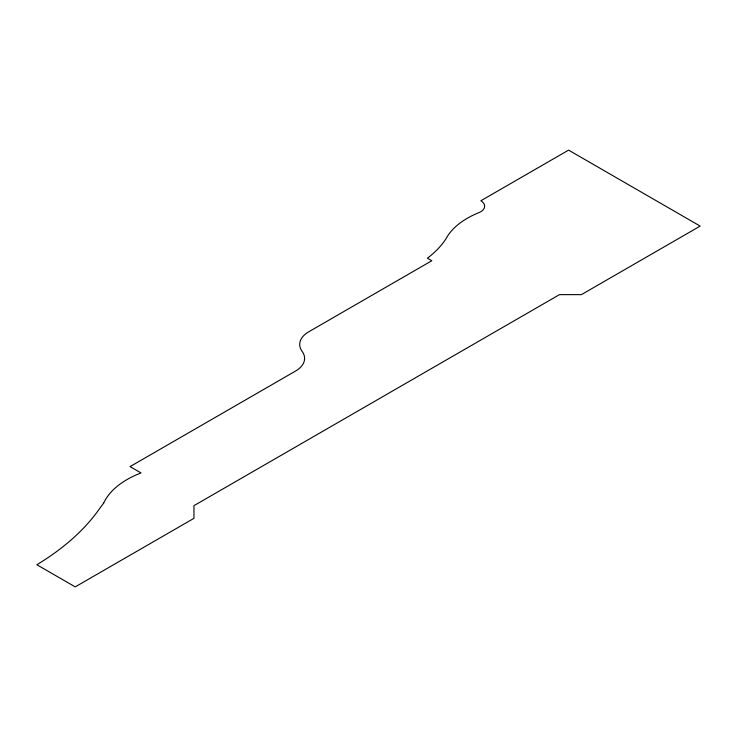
<?xml version="1.0" encoding="UTF-8"?>
<svg xmlns="http://www.w3.org/2000/svg" width="737" height="737" viewBox="0 0 737 737"><rect width="100%" height="100%" fill="white"/><g stroke="black" fill="none" stroke-linecap="round" stroke-linejoin="round"><path stroke-width="1.11" d="M103.677 503.104L96.464 512.906A304.151 175.599 0 0 1 36.85 564.726L75.22 586.882L193.96 518.323L193.96 505.665L559.484 294.634L581.419 294.634L700.15 226.084L568.586 150.118L480.874 200.759A13.708 7.914 0 0 1 479.013 212.606A85.639 49.443 0 0 0 446.143 238.512A129.675 74.87 0 0 1 427.414 258.19L431.818 260.732L308.785 331.77A31.009 17.9 0 0 0 301.838 350.959L302.465 351.881A31.009 17.9 0 0 1 295.519 371.07L130.044 466.613L141.007 472.942A90.218 52.087 0 0 0 103.677 503.104"/></g></svg>
